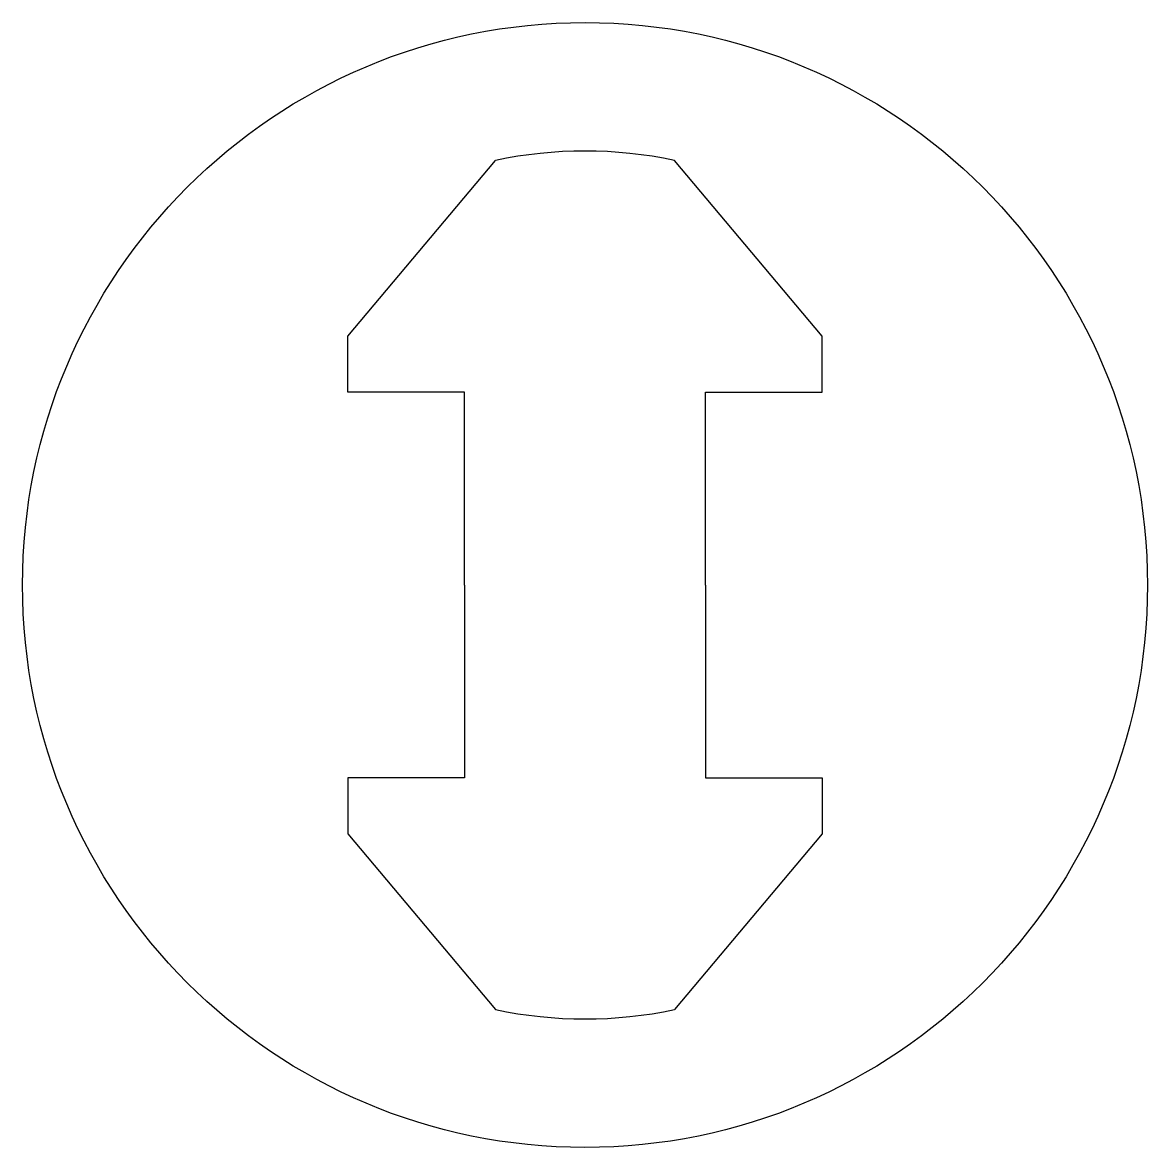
# Model space of a CAD drawing. Header units: millimetres. Extents: x -3.5 to 3.5, y -3.5 to 3.5.
import ezdxf

# ---------------------------------------------------------------- set-up
doc = ezdxf.new("R2010")
doc.units = ezdxf.units.MM
doc.layers.get('0').update_dxf_attribs({"linetype": 'CONTINUOUS'})

msp = doc.modelspace()

# ---------------------------------------------------------------- linework, layer by layer
for p, q in [((-1.475, 1.5481), (-0.5572, 2.6419)), ((1.475, 1.5481), (0.5572, 2.6419)), ((-1.475, 1.2), (-1.475, 1.5481)), ((1.475, 1.2), (1.475, 1.5481)), ((-0.75, 1.2), (-1.475, 1.2)), ((-0.75, 0), (-0.75, 1.2)), ((0.75, 0), (0.75, 1.2)), ((0.75, 1.2), (1.475, 1.2)), ((-0.75, 0), (-0.75, -1.2)), ((0.75, 0), (0.75, -1.2)), ((-0.75, -1.2), (-1.475, -1.2)), ((-1.475, -1.2), (-1.475, -1.5481)), ((0.75, -1.2), (1.475, -1.2)), ((1.475, -1.2), (1.475, -1.5481)), ((-1.475, -1.5481), (-0.5572, -2.6419)), ((1.475, -1.5481), (0.5572, -2.6419))]:
    msp.add_line(p, q)
msp.add_circle((0, 0), 3.5)
for start, end in [(78.09053, 101.90947), (258.09053, 281.90947)]:
    msp.add_arc((0, 0), 2.7, start, end)

doc.saveas('drawing.dxf')
